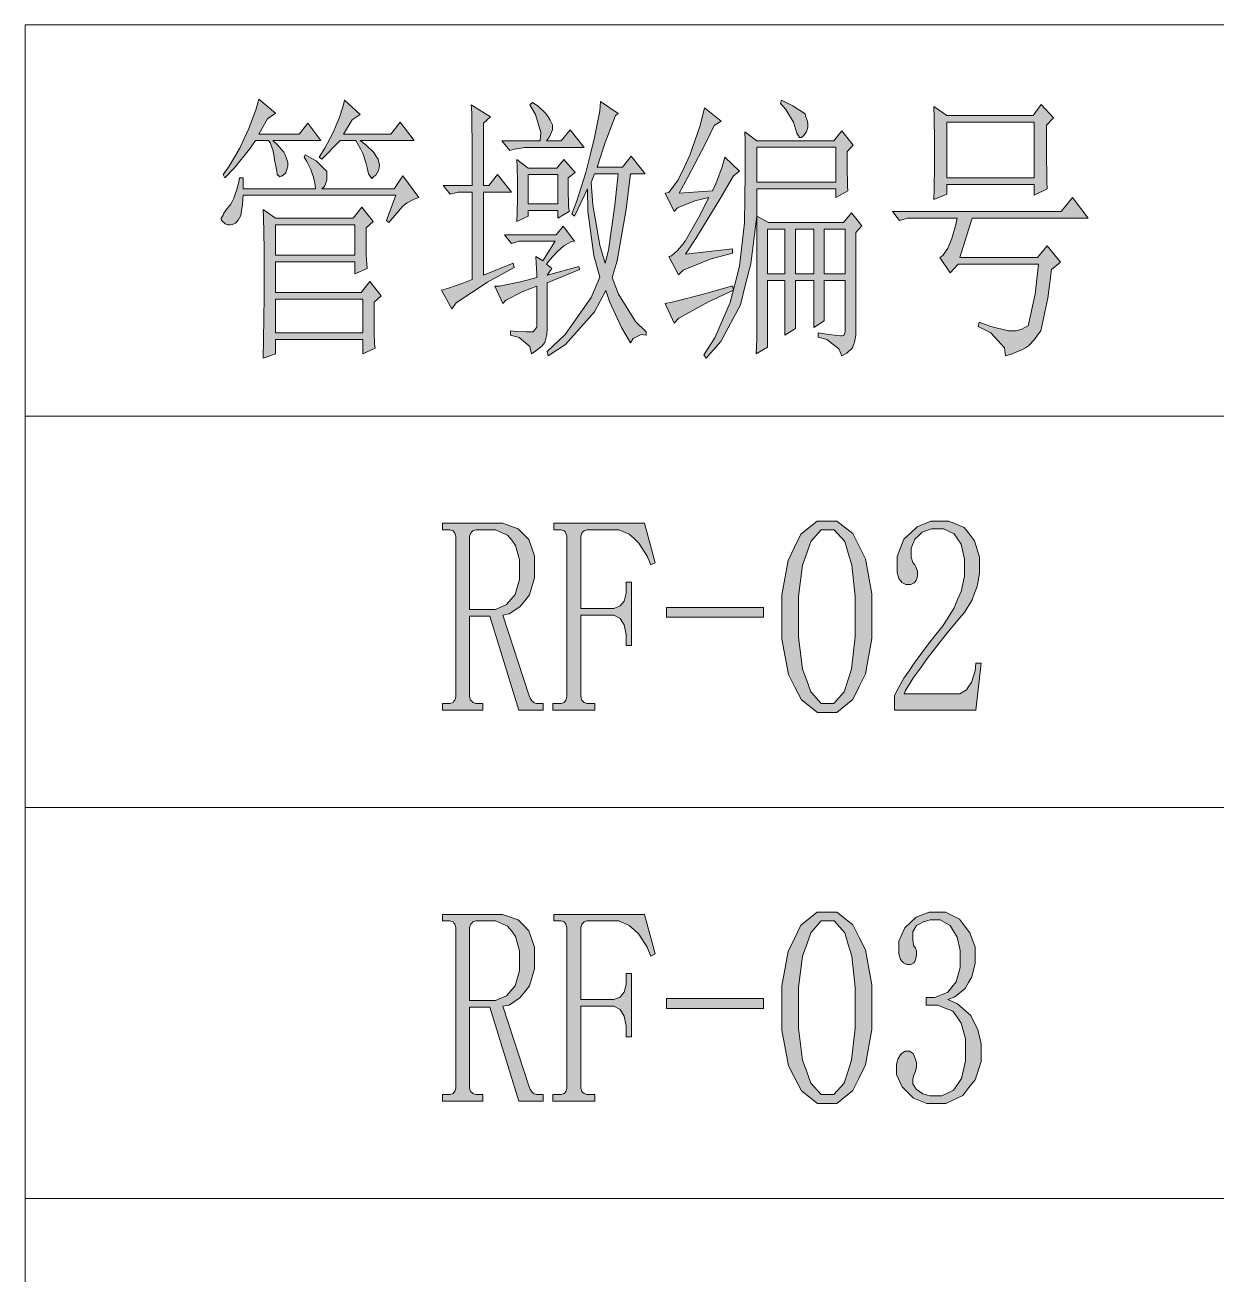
# Model space of a CAD drawing. Header units: millimetres. Extents: x 0 to 586, y 0 to 414.
# Drawn here: x 419.1 to 446.14, y 340.63 to 368.99 of the extents above; entities that cross this region are included whole.
import ezdxf

# ---------------------------------------------------------------- set-up
doc = ezdxf.new("R2010")
doc.units = ezdxf.units.MM

msp = doc.modelspace()

# ---------------------------------------------------------------- hatches: boundary and pattern name
h = msp.add_hatch(color=0)
h.dxf.hatch_style = 2
h.paths.add_polyline_path([(424.40225, 367.305167), (424.779722, 366.984139), (424.599806, 366.860667), (424.40225, 366.514944), (425.315944, 366.514944), (425.5135, 366.761889), (425.809833, 366.366778), (424.71975, 366.366778), (424.829111, 366.268), (424.966694, 366.105722), (424.998444, 366.042222), (425.026667, 365.98225), (425.058417, 365.869361), (425.058417, 365.819972), (425.058417, 365.784694), (425.040778, 365.710611), (425.026667, 365.671806), (425.012556, 365.636528), (424.956111, 365.580083), (424.917306, 365.558917), (424.8785, 365.541278), (424.822056, 365.597722), (424.807944, 365.671806), (424.793833, 365.745889), (424.758556, 365.932861), (424.740917, 366.042222), (424.71975, 366.155111), (424.659778, 366.317389), (424.620972, 366.366778), (424.324639, 366.366778), (424.194111, 366.169222), (423.848389, 365.745889), (423.629667, 365.523639), (423.590861, 365.597722), (423.728444, 365.784694), (423.971861, 366.193917), (424.074167, 366.416167), (424.18, 366.638417), (424.342278, 367.082917)])
h = msp.add_hatch(color=0)
h.dxf.hatch_style = 2
h.paths.add_polyline_path([(426.346056, 367.280472), (426.702361, 366.959444), (426.522444, 366.835972), (426.324889, 366.514944), (427.397333, 366.514944), (427.612528, 366.786583), (427.930028, 366.366778), (426.702361, 366.366778), (426.832889, 366.268), (427.009278, 366.095139), (427.058667, 366.017528), (427.108056, 365.943444), (427.143333, 365.809389), (427.129222, 365.745889), (427.115111, 365.685917), (427.055139, 365.583611), (427.009278, 365.548333), (426.963417, 365.509528), (426.889333, 365.611833), (426.861111, 365.745889), (426.832889, 365.869361), (426.772917, 366.056333), (426.741167, 366.119833), (426.712944, 366.179806), (426.642389, 366.303278), (426.603583, 366.366778), (426.247278, 366.366778), (426.137917, 366.253889), (425.929778, 366.042222), (425.831, 365.943444), (425.771028, 365.992833), (425.898028, 366.193917), (426.092056, 366.550222), (426.155556, 366.7125), (426.222583, 366.874778), (426.314306, 367.157)])
h = msp.add_hatch(color=0)
h.dxf.hatch_style = 2
h.paths.add_polyline_path([(429.912639, 366.359722), (430.787528, 366.359722), (430.798111, 366.546694), (430.678167, 366.955917), (430.547639, 367.178167), (430.607611, 367.227556), (430.738139, 367.142889), (430.914528, 366.980611), (430.963917, 366.906528), (431.013306, 366.832444), (431.062694, 366.719556), (431.062694, 366.68075), (431.062694, 366.606667), (430.995667, 366.447917), (430.925111, 366.359722), (431.263778, 366.359722), (431.461333, 366.606667), (431.778833, 366.211556), (430.568806, 366.211556), (430.438278, 366.211556), (430.201917, 366.17275), (430.092556, 366.137472)])
h = msp.add_hatch(color=0)
h.paths.add_polyline_path([(431.856444, 365.273167), (431.560111, 364.652278), (431.500139, 364.701667), (431.6095, 364.973306), (431.817639, 365.643583), (431.916417, 366.038694), (432.015194, 366.437333), (432.135139, 367.044111), (432.152778, 367.25225), (432.551417, 366.980611), (432.491444, 366.931222), (432.255083, 366.324444), (432.075167, 365.763528), (432.650194, 365.763528), (432.84775, 366.014), (433.16525, 365.615361), (432.830111, 365.615361), (432.738389, 364.811028), (432.53025, 363.636278), (432.413833, 363.262333), (432.562, 362.881333), (432.946528, 362.260444), (433.186417, 362.027611), (433.186417, 361.95), (433.077056, 361.964111), (432.897139, 361.875917), (432.830111, 361.777139), (432.629028, 362.126389), (432.353861, 362.719056), (432.272722, 362.966), (432.015194, 362.482694), (431.362556, 361.741861), (430.963917, 361.480806), (430.946278, 361.579583), (431.351972, 361.964111), (431.944639, 362.80725), (432.135139, 363.265861), (432.004611, 363.75975), (431.867028, 364.765167)])
h.paths.add_polyline_path([(432.015194, 365.615361), (431.937583, 365.417806), (431.976389, 364.909806), (432.135139, 363.992583), (432.255083, 363.583361), (432.332694, 363.879694), (432.480861, 364.899222), (432.551417, 365.615361)])
h = msp.add_hatch(color=0)
h.dxf.hatch_style = 2
h.paths.add_polyline_path([(436.259111, 367.280472), (436.516639, 367.157), (436.795333, 366.970028), (436.812972, 366.906528), (436.834139, 366.846556), (436.851778, 366.758361), (436.851778, 366.733667), (436.851778, 366.673694), (436.823556, 366.567861), (436.795333, 366.525528), (436.763583, 366.479667), (436.714194, 366.437333), (436.693028, 366.437333), (436.664806, 366.437333), (436.604833, 366.536111), (436.576611, 366.634889), (436.527222, 366.783056), (436.357889, 367.068806), (436.237944, 367.206389)])
h = msp.add_hatch(color=0)
h.dxf.hatch_style = 2
h.paths.add_polyline_path([(429.496361, 363.31525), (430.170167, 363.586889), (430.191333, 363.488111), (429.588083, 363.152972), (428.882528, 362.683778), (428.78375, 362.546194), (428.547389, 362.969528), (428.706139, 363.018917), (429.051861, 363.142389), (429.238833, 363.216472), (429.238833, 365.199083), (428.921333, 365.199083), (428.744944, 365.149694), (428.586194, 365.34725), (429.238833, 365.34725), (429.238833, 366.0775), (429.231778, 366.994722), (429.221194, 367.178167), (429.655111, 366.906528), (429.496361, 366.758361), (429.496361, 365.34725), (429.616306, 365.34725), (429.813861, 365.594194), (430.131361, 365.199083), (429.496361, 365.199083)])
h = msp.add_hatch(color=0)
h.dxf.hatch_style = 2
h.paths.add_polyline_path([(433.937833, 365.174389), (434.692778, 365.223778), (434.770389, 365.386056), (434.9115, 365.770583), (434.971472, 365.992833), (435.306611, 365.671806), (435.169028, 365.5695), (434.862111, 365.040333), (434.315306, 364.147806), (434.078944, 363.787972), (435.147861, 363.911444), (435.147861, 363.812667), (434.643389, 363.675083), (434.029556, 363.428139), (433.920194, 363.318778), (433.701472, 363.738583), (433.761444, 363.752694), (433.902556, 363.869111), (433.987222, 363.974944), (434.071889, 364.080778), (434.385861, 364.631111), (434.611639, 365.075611), (434.294139, 365.001528), (433.899028, 364.83925), (433.821417, 364.754583), (433.620333, 365.174389), (433.701472, 365.1885), (433.913139, 365.477778), (434.047194, 365.756472), (434.18125, 366.035167), (434.414083, 366.708972), (434.512861, 367.107611), (434.890333, 366.80775), (434.731583, 366.708972), (434.534028, 366.303278), (434.135389, 365.534222)])
h = msp.add_hatch(color=0)
h.paths.add_polyline_path([(442.266917, 366.7125), (442.266917, 366.151583), (442.273972, 365.435444), (442.284556, 365.273167), (441.988222, 365.125), (441.988222, 365.371944), (440.005611, 365.371944), (440.005611, 365.149694), (439.709278, 365.026222), (439.719861, 365.273167), (439.726917, 365.798806), (439.726917, 366.081028), (439.726917, 366.359722), (439.719861, 366.885361), (439.709278, 367.135833), (440.005611, 366.93475), (441.967056, 366.93475), (442.146972, 367.181694), (442.425667, 366.885361)])
h.paths.add_polyline_path([(440.005611, 366.786583), (440.005611, 365.520111), (441.988222, 365.520111), (441.988222, 366.786583)])
h = msp.add_hatch(color=0)
h.paths.add_polyline_path([(434.495222, 361.5055), (434.742167, 361.890028), (435.094944, 362.690833), (435.19725, 363.103583), (435.303083, 363.519861), (435.415972, 364.500583), (435.426556, 365.0615), (435.437139, 365.625944), (435.437139, 366.377361), (435.426556, 366.560806), (435.701722, 366.36325), (437.447972, 366.36325), (437.627889, 366.5855), (437.885417, 366.264472), (437.744306, 366.116306), (437.744306, 365.781167), (437.754889, 365.336667), (437.765472, 365.223778), (437.486778, 365.075611), (437.486778, 365.273167), (435.701722, 365.273167), (435.694667, 364.655806), (435.564139, 363.56925), (435.444194, 363.107111), (435.327778, 362.641444), (434.87975, 361.805361), (434.551667, 361.431417)])
h.paths.add_polyline_path([(435.701722, 366.215083), (435.701722, 365.424861), (437.486778, 365.424861), (437.486778, 366.215083)])
h = msp.add_hatch(color=0)
h.dxf.hatch_style = 2
h.paths.add_polyline_path([(427.298556, 364.5535), (427.51375, 365.125), (424.045944, 365.125), (424.035361, 364.923917), (423.996556, 364.669917), (423.964806, 364.617), (423.936583, 364.560556), (423.873083, 364.49), (423.837806, 364.479417), (423.802528, 364.465306), (423.749611, 364.454722), (423.728444, 364.454722), (423.700222, 364.454722), (423.64025, 364.479417), (423.6085, 364.504111), (423.580278, 364.528806), (423.548528, 364.578194), (423.548528, 364.602889), (423.590861, 364.676972), (423.6085, 364.715778), (423.679056, 364.814556), (423.728444, 364.874528), (423.76725, 364.923917), (423.837806, 365.0615), (423.866028, 365.149694), (423.897778, 365.234361), (423.947167, 365.421333), (423.964806, 365.520111), (424.045944, 365.520111), (424.045944, 365.273167), (425.689889, 365.273167), (425.682833, 365.357833), (425.6405, 365.534222), (425.612278, 365.618889), (425.580528, 365.707083), (425.492333, 365.890528), (425.432361, 365.992833), (425.453528, 366.042222), (425.700472, 365.904639), (425.947417, 365.668278), (425.947417, 365.5695), (425.947417, 365.470722), (425.890972, 365.322556), (425.831, 365.273167), (427.474944, 365.273167), (427.6725, 365.5695), (428.032333, 365.075611), (427.922972, 365.036806), (427.764222, 364.955667), (427.714833, 364.913333), (427.665444, 364.871), (427.485528, 364.666389), (427.355, 364.504111)])
h = msp.add_hatch(color=0)
h.paths.add_polyline_path([(430.251306, 364.528806), (430.261889, 364.715778), (430.272472, 365.075611), (430.272472, 365.248472), (430.272472, 365.421333), (430.261889, 365.767056), (430.251306, 365.939917), (430.508833, 365.742361), (431.161472, 365.742361), (431.320222, 365.939917), (431.57775, 365.643583), (431.422528, 365.520111), (431.422528, 365.273167), (431.429583, 364.888639), (431.440167, 364.754583), (431.182639, 364.602889), (431.182639, 364.779278), (430.508833, 364.779278), (430.508833, 364.652278)])
h.paths.add_polyline_path([(430.508833, 365.594194), (430.508833, 364.927444), (431.182639, 364.927444), (431.182639, 365.594194)])
h = msp.add_hatch(color=0)
h.dxf.hatch_style = 2
h.paths.add_polyline_path([(442.383333, 363.438722), (442.295139, 362.793139), (442.136389, 362.052306), (442.065833, 361.953528), (441.998806, 361.851222), (441.857694, 361.710111), (441.790667, 361.667778), (441.720111, 361.625444), (441.490806, 361.530194), (441.335583, 361.480806), (441.314417, 361.667778), (441.0075, 362.002917), (440.718222, 362.151083), (440.739389, 362.249861), (441.0075, 362.151083), (441.402611, 362.052306), (441.533139, 362.052306), (441.582528, 362.052306), (441.706, 362.087583), (441.780083, 362.126389), (441.854167, 362.161667), (442.009389, 362.881333), (442.087, 363.562194), (440.263139, 363.562194), (440.083222, 363.364639), (439.846861, 363.710361), (439.917417, 363.75975), (440.030306, 363.922028), (440.076167, 364.034917), (440.1185, 364.144278), (440.203167, 364.430028), (440.241972, 364.602889), (439.113083, 364.602889), (438.936694, 364.5535), (438.777944, 364.754583), (442.602056, 364.754583), (442.859583, 365.075611), (443.215889, 364.602889), (440.580639, 364.602889), (440.301944, 363.710361), (442.065833, 363.710361), (442.284556, 363.982), (442.584417, 363.611583)])
h = msp.add_hatch(color=0)
h.paths.add_polyline_path([(427.019861, 362.697889), (427.019861, 362.560306), (427.019861, 362.281611), (427.019861, 362.1405), (427.019861, 361.995861), (427.030444, 361.755972), (427.041028, 361.657194), (426.762333, 361.530194), (426.762333, 361.85475), (424.779722, 361.85475), (424.779722, 361.530194), (424.501028, 361.431417), (424.511611, 361.85475), (424.522194, 362.821361), (424.522194, 363.368167), (424.522194, 363.911444), (424.511611, 364.631111), (424.501028, 364.803972), (424.779722, 364.606417), (426.543611, 364.606417), (426.741167, 364.853361), (426.998694, 364.532333), (426.839944, 364.384167), (426.839944, 363.88675), (426.839944, 363.777389), (426.850528, 363.565722), (426.861111, 363.466944), (426.582417, 363.343472), (426.582417, 363.615111), (424.779722, 363.615111), (424.779722, 362.920139), (426.723528, 362.920139), (426.921083, 363.170611), (427.178611, 362.846056)])
h.paths.add_polyline_path([(424.779722, 362.771972), (424.779722, 362.002917), (426.762333, 362.002917), (426.762333, 362.771972)])
h.paths.add_polyline_path([(424.779722, 364.45825), (424.779722, 363.763278), (426.582417, 363.763278), (426.582417, 364.45825)])
h = msp.add_hatch(color=0)
h.paths.add_polyline_path([(437.091667, 362.002917), (437.328028, 361.964111), (437.603194, 361.935889), (437.634944, 361.939417), (437.670222, 361.946472), (437.7055, 362.027611), (437.7055, 362.101694), (437.7055, 363.195306), (437.22925, 363.195306), (437.22925, 362.278083), (436.992889, 362.126389), (436.992889, 363.195306), (436.576611, 363.195306), (436.576611, 362.101694), (436.336722, 361.953528), (436.336722, 363.195306), (435.941611, 363.195306), (435.941611, 361.681889), (435.684083, 361.530194), (435.694667, 361.865333), (435.701722, 362.472111), (435.701722, 362.747278), (435.701722, 364.355944), (435.701722, 364.652278), (435.962778, 364.504111), (437.666694, 364.504111), (437.843083, 364.726361), (438.082972, 364.430028), (437.945389, 364.281861), (437.945389, 362.052306), (437.945389, 361.953528), (437.917167, 361.79125), (437.892472, 361.731278), (437.867778, 361.667778), (437.73725, 361.544306), (437.627889, 361.480806), (437.557333, 361.643083), (437.289222, 361.85475), (437.091667, 361.904139)])
h.paths.add_polyline_path([(437.22925, 364.355944), (437.22925, 363.343472), (437.7055, 363.343472), (437.7055, 364.355944)])
h.paths.add_polyline_path([(436.576611, 364.355944), (436.576611, 363.343472), (436.992889, 363.343472), (436.992889, 364.355944)])
h.paths.add_polyline_path([(435.941611, 364.355944), (435.941611, 363.343472), (436.336722, 363.343472), (436.336722, 364.355944)])
h = msp.add_hatch(color=0)
h.dxf.hatch_style = 2
h.paths.add_polyline_path([(430.113722, 362.052306), (430.251306, 362.038194), (430.470028, 362.027611), (430.547639, 362.027611), (430.628778, 362.027611), (430.706389, 362.136972), (430.706389, 362.249861), (430.706389, 363.064778), (430.388889, 362.941306), (430.004361, 362.74375), (429.933806, 362.669667), (429.753889, 363.064778), (429.86325, 363.064778), (430.3395, 363.163556), (430.706389, 363.262333), (430.706389, 363.350528), (430.695806, 363.586889), (430.68875, 363.735056), (430.8475, 363.636278), (431.122667, 364.080778), (430.311278, 364.080778), (430.131361, 364.031389), (429.972611, 364.228944), (431.143833, 364.228944), (431.302583, 364.4265), (431.560111, 364.080778), (431.478972, 364.070194), (431.320222, 363.982), (431.242611, 363.907917), (431.161472, 363.833833), (431.00625, 363.660972), (430.925111, 363.562194), (431.045056, 363.463417), (430.946278, 363.31525), (431.658889, 363.512806), (431.680056, 363.438722), (430.946278, 363.138861), (430.946278, 362.101694), (430.935694, 361.964111), (430.889833, 361.784194), (430.854556, 361.741861), (430.822806, 361.699528), (430.68875, 361.593694), (430.586444, 361.530194), (430.547639, 361.692472), (430.311278, 361.900611), (430.113722, 361.953528)])
h = msp.add_hatch(color=0)
h.dxf.hatch_style = 2
h.paths.add_polyline_path([(433.620333, 362.673194), (433.779083, 362.697889), (434.544611, 362.895444), (435.147861, 363.068306), (435.169028, 362.969528), (434.604583, 362.708472), (433.92725, 362.338056), (433.821417, 362.225167)])
h = msp.add_hatch(color=0)
h.paths.add_polyline_path([(430.653472, 356.693611), (430.653472, 356.446667), (430.544111, 356.062139), (430.43475, 355.928083), (430.325389, 355.7905), (430.078444, 355.628222), (429.937333, 355.603528), (430.533528, 353.769083), (430.554694, 353.719694), (430.600556, 353.652667), (430.62525, 353.635028), (430.649944, 353.613861), (430.702861, 353.596222), (430.734611, 353.596222), (430.851028, 353.596222), (430.851028, 353.444528), (430.297167, 353.444528), (429.641, 355.578833), (429.182389, 355.578833), (429.182389, 353.793778), (429.182389, 353.744389), (429.207083, 353.670306), (429.235306, 353.645611), (429.26, 353.620917), (429.3235, 353.596222), (429.362306, 353.596222), (429.48225, 353.596222), (429.48225, 353.444528), (428.572083, 353.444528), (428.572083, 353.596222), (428.6885, 353.596222), (428.737889, 353.596222), (428.808444, 353.620917), (428.829611, 353.645611), (428.84725, 353.670306), (428.868417, 353.744389), (428.868417, 353.793778), (428.868417, 357.339194), (428.868417, 357.388583), (428.84725, 357.462667), (428.829611, 357.487361), (428.808444, 357.512056), (428.737889, 357.53675), (428.6885, 357.53675), (428.572083, 357.53675), (428.572083, 357.688444), (429.700972, 357.688444), (429.930278, 357.688444), (430.283056, 357.561444), (430.406528, 357.437972), (430.53, 357.3145), (430.653472, 356.944083)])
h.paths.add_polyline_path([(429.182389, 355.730528), (429.619833, 355.730528), (429.771528, 355.730528), (430.018472, 355.839889), (430.11725, 355.952778), (430.216028, 356.065667), (430.314806, 356.411389), (430.314806, 356.644222), (430.314806, 356.855889), (430.226611, 357.183972), (430.138417, 357.300389), (430.046694, 357.416806), (429.771528, 357.53675), (429.581028, 357.53675), (429.362306, 357.53675), (429.3235, 357.53675), (429.26, 357.512056), (429.235306, 357.487361), (429.210611, 357.462667), (429.182389, 357.388583), (429.182389, 357.339194)])
h = msp.add_hatch(color=0)
h.dxf.hatch_style = 2
h.paths.add_polyline_path([(432.02225, 353.596222), (432.02225, 353.444528), (431.06975, 353.444528), (431.06975, 353.596222), (431.210861, 353.596222), (431.26025, 353.596222), (431.327278, 353.620917), (431.348444, 353.645611), (431.369611, 353.670306), (431.38725, 353.744389), (431.38725, 353.793778), (431.38725, 357.339194), (431.38725, 357.388583), (431.369611, 357.462667), (431.348444, 357.487361), (431.327278, 357.512056), (431.26025, 357.53675), (431.210861, 357.53675), (431.090917, 357.53675), (431.090917, 357.688444), (433.151139, 357.688444), (433.391028, 356.788861), (433.29225, 356.743), (433.211111, 356.940556), (433.024139, 357.236889), (432.914778, 357.335667), (432.805417, 357.437972), (432.565528, 357.53675), (432.438528, 357.53675), (431.881139, 357.53675), (431.842333, 357.53675), (431.778833, 357.512056), (431.754139, 357.487361), (431.729444, 357.462667), (431.70475, 357.388583), (431.70475, 357.339194), (431.70475, 355.751694), (432.357389, 355.751694), (432.456167, 355.751694), (432.600806, 355.808139), (432.643139, 355.864583), (432.689, 355.921028), (432.734861, 356.100944), (432.734861, 356.224417), (432.734861, 356.347889), (432.854806, 356.347889), (432.854806, 354.908556), (432.734861, 354.908556), (432.734861, 355.007333), (432.734861, 355.1555), (432.689, 355.37775), (432.643139, 355.451833), (432.600806, 355.525917), (432.456167, 355.6), (432.357389, 355.6), (431.70475, 355.6), (431.70475, 353.793778), (431.70475, 353.744389), (431.729444, 353.670306), (431.754139, 353.645611), (431.778833, 353.620917), (431.842333, 353.596222), (431.881139, 353.596222)])
h = msp.add_hatch(color=0)
h.paths.add_polyline_path([(437.296278, 353.395139), (437.077556, 353.395139), (436.710667, 353.680889), (436.5625, 353.966639), (436.414333, 354.252389), (436.266167, 355.056722), (436.266167, 355.578833), (436.266167, 356.062139), (436.407278, 356.841778), (436.551917, 357.141639), (436.696556, 357.437972), (437.066972, 357.734306), (437.296278, 357.734306), (437.511472, 357.734306), (437.874833, 357.452083), (438.019472, 357.166333), (438.160583, 356.880583), (438.305222, 356.086833), (438.305222, 355.578833), (438.305222, 355.070833), (438.160583, 354.270028), (438.019472, 353.98075), (437.874833, 353.687944), (437.511472, 353.395139)])
h.paths.add_polyline_path([(437.296278, 357.53675), (437.155167, 357.53675), (436.922333, 357.268639), (436.830611, 357.004056), (436.735361, 356.735944), (436.640111, 356.023333), (436.640111, 355.578833), (436.640111, 355.106111), (436.735361, 354.375861), (436.830611, 354.118333), (436.922333, 353.857278), (437.155167, 353.596222), (437.296278, 353.596222), (437.444444, 353.596222), (437.677278, 353.857278), (437.761944, 354.118333), (437.846611, 354.375861), (437.92775, 355.106111), (437.92775, 355.578833), (437.92775, 356.023333), (437.850139, 356.735944), (437.772528, 357.004056), (437.691389, 357.268639), (437.455028, 357.53675)])
h = msp.add_hatch(color=0)
h.dxf.hatch_style = 2
h.paths.add_polyline_path([(440.411306, 356.644222), (440.411306, 356.87), (440.330167, 357.208667), (440.252556, 357.328611), (440.171417, 357.445028), (439.935056, 357.561444), (439.776306, 357.561444), (439.656361, 357.561444), (439.45175, 357.480306), (439.367083, 357.402694), (439.282417, 357.321556), (439.201278, 357.116944), (439.201278, 356.993472), (439.201278, 356.919389), (439.240083, 356.792389), (439.278889, 356.743), (439.307111, 356.693611), (439.338861, 356.594833), (439.338861, 356.545444), (439.338861, 356.485472), (439.314167, 356.390222), (439.289472, 356.358472), (439.264778, 356.33025), (439.190694, 356.2985), (439.141306, 356.2985), (439.081333, 356.2985), (438.989611, 356.340833), (438.954333, 356.383167), (438.919056, 356.429028), (438.883778, 356.570139), (438.883778, 356.668917), (438.883778, 356.929972), (439.031944, 357.325083), (439.180111, 357.462667), (439.331806, 357.60025), (439.645778, 357.734306), (439.815111, 357.734306), (440.055, 357.734306), (440.40425, 357.586139), (440.520667, 357.437972), (440.633556, 357.289806), (440.746444, 356.915861), (440.746444, 356.693611), (440.746444, 356.545444), (440.693528, 356.249111), (440.637083, 356.097417), (440.584167, 355.94925), (440.411306, 355.6635), (440.291361, 355.529444), (440.002083, 355.180194), (439.561111, 354.619278), (439.409417, 354.400556), (439.254194, 354.185361), (439.07075, 353.892556), (439.039, 353.818472), (440.210222, 353.818472), (440.301944, 353.818472), (440.450111, 353.903139), (440.510083, 353.991333), (440.570056, 354.076), (440.647667, 354.337056), (440.668833, 354.509917), (440.78525, 354.509917), (440.668833, 353.444528), (438.823806, 353.444528), (438.823806, 353.769083), (438.873194, 353.881972), (439.035472, 354.167722), (439.151889, 354.340583), (439.264778, 354.513444), (439.568167, 354.922667), (439.755139, 355.159028), (439.924472, 355.367167), (440.171417, 355.765806), (440.252556, 355.952778), (440.330167, 356.136222), (440.411306, 356.485472)])
h = msp.add_hatch(color=0)
h.dxf.hatch_style = 2
h.paths.add_polyline_path([(433.648556, 355.554139), (433.648556, 355.772861), (435.849889, 355.772861), (435.849889, 355.554139)])
h = msp.add_hatch(color=0)
h.paths.add_polyline_path([(430.653472, 347.82125), (430.653472, 347.574306), (430.544111, 347.189778), (430.43475, 347.052194), (430.325389, 346.918139), (430.078444, 346.755861), (429.937333, 346.731167), (430.533528, 344.896722), (430.554694, 344.847333), (430.600556, 344.780306), (430.62525, 344.759139), (430.649944, 344.7415), (430.702861, 344.723861), (430.734611, 344.723861), (430.851028, 344.723861), (430.851028, 344.572167), (430.297167, 344.572167), (429.641, 346.706472), (429.182389, 346.706472), (429.182389, 344.921417), (429.182389, 344.872028), (429.207083, 344.797944), (429.235306, 344.77325), (429.26, 344.748556), (429.3235, 344.723861), (429.362306, 344.723861), (429.48225, 344.723861), (429.48225, 344.572167), (428.572083, 344.572167), (428.572083, 344.723861), (428.6885, 344.723861), (428.737889, 344.723861), (428.808444, 344.748556), (428.829611, 344.77325), (428.84725, 344.797944), (428.868417, 344.872028), (428.868417, 344.921417), (428.868417, 348.463306), (428.868417, 348.512694), (428.84725, 348.586778), (428.829611, 348.611472), (428.808444, 348.639694), (428.737889, 348.664389), (428.6885, 348.664389), (428.572083, 348.664389), (428.572083, 348.812556), (429.700972, 348.812556), (429.930278, 348.812556), (430.283056, 348.689083), (430.406528, 348.565611), (430.53, 348.442139), (430.653472, 348.068194)])
h.paths.add_polyline_path([(429.182389, 346.858167), (429.619833, 346.858167), (429.771528, 346.858167), (430.018472, 346.967528), (430.11725, 347.080417), (430.216028, 347.189778), (430.314806, 347.5355), (430.314806, 347.771861), (430.314806, 347.983528), (430.226611, 348.311611), (430.138417, 348.428028), (430.046694, 348.544444), (429.771528, 348.664389), (429.581028, 348.664389), (429.362306, 348.664389), (429.3235, 348.664389), (429.26, 348.639694), (429.235306, 348.615), (429.210611, 348.590306), (429.182389, 348.512694), (429.182389, 348.463306)])
h = msp.add_hatch(color=0)
h.dxf.hatch_style = 2
h.paths.add_polyline_path([(432.02225, 344.723861), (432.02225, 344.572167), (431.06975, 344.572167), (431.06975, 344.723861), (431.210861, 344.723861), (431.26025, 344.723861), (431.327278, 344.748556), (431.348444, 344.77325), (431.369611, 344.797944), (431.38725, 344.872028), (431.38725, 344.921417), (431.38725, 348.463306), (431.38725, 348.512694), (431.369611, 348.586778), (431.348444, 348.611472), (431.327278, 348.639694), (431.26025, 348.664389), (431.210861, 348.664389), (431.090917, 348.664389), (431.090917, 348.812556), (433.151139, 348.812556), (433.391028, 347.9165), (433.29225, 347.867111), (433.211111, 348.068194), (433.024139, 348.364528), (432.914778, 348.463306), (432.805417, 348.562083), (432.565528, 348.664389), (432.438528, 348.664389), (431.881139, 348.664389), (431.842333, 348.664389), (431.778833, 348.639694), (431.754139, 348.611472), (431.729444, 348.586778), (431.70475, 348.512694), (431.70475, 348.463306), (431.70475, 346.879333), (432.357389, 346.879333), (432.456167, 346.879333), (432.600806, 346.935778), (432.643139, 346.992222), (432.689, 347.045139), (432.734861, 347.225056), (432.734861, 347.348528), (432.734861, 347.472), (432.854806, 347.472), (432.854806, 346.036194), (432.734861, 346.036194), (432.734861, 346.134972), (432.734861, 346.283139), (432.689, 346.505389), (432.643139, 346.579472), (432.600806, 346.653556), (432.456167, 346.727639), (432.357389, 346.727639), (431.70475, 346.727639), (431.70475, 344.921417), (431.70475, 344.872028), (431.729444, 344.797944), (431.754139, 344.77325), (431.778833, 344.748556), (431.842333, 344.723861), (431.881139, 344.723861)])
h = msp.add_hatch(color=0)
h.paths.add_polyline_path([(437.296278, 344.522778), (437.077556, 344.522778), (436.710667, 344.808528), (436.5625, 345.094278), (436.414333, 345.380028), (436.266167, 346.184361), (436.266167, 346.706472), (436.266167, 347.189778), (436.407278, 347.969417), (436.551917, 348.26575), (436.696556, 348.565611), (437.066972, 348.861944), (437.296278, 348.861944), (437.511472, 348.861944), (437.874833, 348.576194), (438.019472, 348.290444), (438.160583, 348.008222), (438.305222, 347.214472), (438.305222, 346.706472), (438.305222, 346.198472), (438.160583, 345.397667), (438.019472, 345.104861), (437.874833, 344.815583), (437.511472, 344.522778)])
h.paths.add_polyline_path([(437.296278, 348.664389), (437.155167, 348.664389), (436.922333, 348.396278), (436.830611, 348.131694), (436.735361, 347.863583), (436.640111, 347.150972), (436.640111, 346.706472), (436.640111, 346.23375), (436.735361, 345.5035), (436.830611, 345.242444), (436.922333, 344.984917), (437.155167, 344.723861), (437.296278, 344.723861), (437.444444, 344.723861), (437.677278, 344.984917), (437.761944, 345.242444), (437.846611, 345.5035), (437.92775, 346.23375), (437.92775, 346.706472), (437.92775, 347.150972), (437.850139, 347.863583), (437.772528, 348.131694), (437.691389, 348.396278), (437.455028, 348.664389)])
h = msp.add_hatch(color=0)
h.dxf.hatch_style = 2
h.paths.add_polyline_path([(440.78525, 345.711639), (440.78525, 345.478806), (440.647667, 345.062528), (440.510083, 344.882611), (440.368972, 344.702694), (439.984444, 344.522778), (439.733972, 344.522778), (439.557583, 344.522778), (439.250667, 344.64625), (439.120139, 344.769722), (438.993139, 344.896722), (438.862611, 345.178944), (438.862611, 345.341222), (438.862611, 345.415306), (438.901417, 345.545833), (438.940222, 345.602278), (438.982556, 345.655194), (439.060167, 345.711639), (439.098972, 345.711639), (439.158944, 345.711639), (439.243611, 345.655194), (439.268306, 345.602278), (439.293, 345.545833), (439.317694, 345.450583), (439.317694, 345.415306), (439.317694, 345.351806), (439.296528, 345.253028), (439.278889, 345.21775), (439.257722, 345.168361), (439.236556, 345.080167), (439.236556, 345.044889), (439.236556, 344.967278), (439.310639, 344.843806), (439.38825, 344.794417), (439.462333, 344.745028), (439.624611, 344.695639), (439.712806, 344.695639), (439.892722, 344.695639), (440.160833, 344.826167), (440.249028, 344.956694), (440.337222, 345.087222), (440.428944, 345.489389), (440.428944, 345.764556), (440.428944, 345.986806), (440.333694, 346.346639), (440.238444, 346.480694), (440.146722, 346.618278), (439.793944, 346.755861), (439.536417, 346.755861), (439.536417, 346.928722), (439.733972, 346.928722), (440.026778, 347.045139), (440.122028, 347.165083), (440.217278, 347.2815), (440.312528, 347.609583), (440.312528, 347.82125), (440.312528, 347.994111), (440.238444, 348.2975), (440.160833, 348.428028), (440.08675, 348.558556), (439.853917, 348.689083), (439.698694, 348.689083), (439.628139, 348.689083), (439.479972, 348.64675), (439.398833, 348.600889), (439.321222, 348.558556), (439.240083, 348.417444), (439.240083, 348.318667), (439.240083, 348.219889), (439.26125, 348.092889), (439.282417, 348.068194), (439.300056, 348.0435), (439.321222, 347.983528), (439.321222, 347.944722), (439.321222, 347.88475), (439.300056, 347.785972), (439.282417, 347.747167), (439.26125, 347.711889), (439.190694, 347.673083), (439.141306, 347.673083), (439.1025, 347.673083), (439.028417, 347.711889), (438.993139, 347.747167), (438.957861, 347.785972), (438.922583, 347.920028), (438.922583, 348.018806), (438.922583, 348.205778), (439.053111, 348.509167), (439.180111, 348.625583), (439.310639, 348.745528), (439.606972, 348.861944), (439.776306, 348.861944), (439.973861, 348.861944), (440.291361, 348.706722), (440.411306, 348.5515), (440.527722, 348.396278), (440.647667, 348.068194), (440.647667, 347.895333), (440.647667, 347.708361), (440.573583, 347.394389), (440.4995, 347.263861), (440.425417, 347.133333), (440.192583, 346.939306), (440.033833, 346.879333), (440.252556, 346.780556), (440.548889, 346.5195), (440.6265, 346.357222), (440.707639, 346.198472), (440.78525, 345.873917)])
h = msp.add_hatch(color=0)
h.dxf.hatch_style = 2
h.paths.add_polyline_path([(433.648556, 346.67825), (433.648556, 346.9005), (435.849889, 346.9005), (435.849889, 346.67825)])

# ---------------------------------------------------------------- linework, layer by layer
at = {"color": 0, "lineweight": 0}
for points in [[(419.1, 368.987917), (419.1, 306.874333)], [(419.1, 368.987917), (524.164278, 368.987917)], [(419.1, 360.112028), (524.164278, 360.112028)], [(419.1, 351.239667), (524.164278, 351.239667)], [(419.1, 342.367306), (524.164278, 342.367306)]]:
    msp.add_lwpolyline(points, dxfattribs=at)
for points in [[(424.40225, 367.305167), (424.779722, 366.984139), (424.599806, 366.860667), (424.40225, 366.514944), (425.315944, 366.514944), (425.5135, 366.761889), (425.809833, 366.366778), (424.71975, 366.366778), (424.829111, 366.268), (424.966694, 366.105722), (424.998444, 366.042222), (425.026667, 365.98225), (425.058417, 365.869361), (425.058417, 365.819972), (425.058417, 365.784694), (425.040778, 365.710611), (425.026667, 365.671806), (425.012556, 365.636528), (424.956111, 365.580083), (424.917306, 365.558917), (424.8785, 365.541278), (424.822056, 365.597722), (424.807944, 365.671806), (424.793833, 365.745889), (424.758556, 365.932861), (424.740917, 366.042222), (424.71975, 366.155111), (424.659778, 366.317389), (424.620972, 366.366778), (424.324639, 366.366778), (424.194111, 366.169222), (423.848389, 365.745889), (423.629667, 365.523639), (423.590861, 365.597722), (423.728444, 365.784694), (423.971861, 366.193917), (424.074167, 366.416167), (424.18, 366.638417), (424.342278, 367.082917)], [(426.346056, 367.280472), (426.702361, 366.959444), (426.522444, 366.835972), (426.324889, 366.514944), (427.397333, 366.514944), (427.612528, 366.786583), (427.930028, 366.366778), (426.702361, 366.366778), (426.832889, 366.268), (427.009278, 366.095139), (427.058667, 366.017528), (427.108056, 365.943444), (427.143333, 365.809389), (427.129222, 365.745889), (427.115111, 365.685917), (427.055139, 365.583611), (427.009278, 365.548333), (426.963417, 365.509528), (426.889333, 365.611833), (426.861111, 365.745889), (426.832889, 365.869361), (426.772917, 366.056333), (426.741167, 366.119833), (426.712944, 366.179806), (426.642389, 366.303278), (426.603583, 366.366778), (426.247278, 366.366778), (426.137917, 366.253889), (425.929778, 366.042222), (425.831, 365.943444), (425.771028, 365.992833), (425.898028, 366.193917), (426.092056, 366.550222), (426.155556, 366.7125), (426.222583, 366.874778), (426.314306, 367.157)], [(429.912639, 366.359722), (430.787528, 366.359722), (430.798111, 366.546694), (430.678167, 366.955917), (430.547639, 367.178167), (430.607611, 367.227556), (430.738139, 367.142889), (430.914528, 366.980611), (430.963917, 366.906528), (431.013306, 366.832444), (431.062694, 366.719556), (431.062694, 366.68075), (431.062694, 366.606667), (430.995667, 366.447917), (430.925111, 366.359722), (431.263778, 366.359722), (431.461333, 366.606667), (431.778833, 366.211556), (430.568806, 366.211556), (430.438278, 366.211556), (430.201917, 366.17275), (430.092556, 366.137472)], [(431.856444, 365.273167), (431.560111, 364.652278), (431.500139, 364.701667), (431.6095, 364.973306), (431.817639, 365.643583), (431.916417, 366.038694), (432.015194, 366.437333), (432.135139, 367.044111), (432.152778, 367.25225), (432.551417, 366.980611), (432.491444, 366.931222), (432.255083, 366.324444), (432.075167, 365.763528), (432.650194, 365.763528), (432.84775, 366.014), (433.16525, 365.615361), (432.830111, 365.615361), (432.738389, 364.811028), (432.53025, 363.636278), (432.413833, 363.262333), (432.562, 362.881333), (432.946528, 362.260444), (433.186417, 362.027611), (433.186417, 361.95), (433.077056, 361.964111), (432.897139, 361.875917), (432.830111, 361.777139), (432.629028, 362.126389), (432.353861, 362.719056), (432.272722, 362.966), (432.015194, 362.482694), (431.362556, 361.741861), (430.963917, 361.480806), (430.946278, 361.579583), (431.351972, 361.964111), (431.944639, 362.80725), (432.135139, 363.265861), (432.004611, 363.75975), (431.867028, 364.765167)], [(436.259111, 367.280472), (436.516639, 367.157), (436.795333, 366.970028), (436.812972, 366.906528), (436.834139, 366.846556), (436.851778, 366.758361), (436.851778, 366.733667), (436.851778, 366.673694), (436.823556, 366.567861), (436.795333, 366.525528), (436.763583, 366.479667), (436.714194, 366.437333), (436.693028, 366.437333), (436.664806, 366.437333), (436.604833, 366.536111), (436.576611, 366.634889), (436.527222, 366.783056), (436.357889, 367.068806), (436.237944, 367.206389)], [(429.496361, 363.31525), (430.170167, 363.586889), (430.191333, 363.488111), (429.588083, 363.152972), (428.882528, 362.683778), (428.78375, 362.546194), (428.547389, 362.969528), (428.706139, 363.018917), (429.051861, 363.142389), (429.238833, 363.216472), (429.238833, 365.199083), (428.921333, 365.199083), (428.744944, 365.149694), (428.586194, 365.34725), (429.238833, 365.34725), (429.238833, 366.0775), (429.231778, 366.994722), (429.221194, 367.178167), (429.655111, 366.906528), (429.496361, 366.758361), (429.496361, 365.34725), (429.616306, 365.34725), (429.813861, 365.594194), (430.131361, 365.199083), (429.496361, 365.199083)], [(433.937833, 365.174389), (434.692778, 365.223778), (434.770389, 365.386056), (434.9115, 365.770583), (434.971472, 365.992833), (435.306611, 365.671806), (435.169028, 365.5695), (434.862111, 365.040333), (434.315306, 364.147806), (434.078944, 363.787972), (435.147861, 363.911444), (435.147861, 363.812667), (434.643389, 363.675083), (434.029556, 363.428139), (433.920194, 363.318778), (433.701472, 363.738583), (433.761444, 363.752694), (433.902556, 363.869111), (433.987222, 363.974944), (434.071889, 364.080778), (434.385861, 364.631111), (434.611639, 365.075611), (434.294139, 365.001528), (433.899028, 364.83925), (433.821417, 364.754583), (433.620333, 365.174389), (433.701472, 365.1885), (433.913139, 365.477778), (434.047194, 365.756472), (434.18125, 366.035167), (434.414083, 366.708972), (434.512861, 367.107611), (434.890333, 366.80775), (434.731583, 366.708972), (434.534028, 366.303278), (434.135389, 365.534222)], [(442.266917, 366.7125), (442.266917, 366.151583), (442.273972, 365.435444), (442.284556, 365.273167), (441.988222, 365.125), (441.988222, 365.371944), (440.005611, 365.371944), (440.005611, 365.149694), (439.709278, 365.026222), (439.719861, 365.273167), (439.726917, 365.798806), (439.726917, 366.081028), (439.726917, 366.359722), (439.719861, 366.885361), (439.709278, 367.135833), (440.005611, 366.93475), (441.967056, 366.93475), (442.146972, 367.181694), (442.425667, 366.885361)], [(440.005611, 366.786583), (440.005611, 365.520111), (441.988222, 365.520111), (441.988222, 366.786583)], [(434.495222, 361.5055), (434.742167, 361.890028), (435.094944, 362.690833), (435.19725, 363.103583), (435.303083, 363.519861), (435.415972, 364.500583), (435.426556, 365.0615), (435.437139, 365.625944), (435.437139, 366.377361), (435.426556, 366.560806), (435.701722, 366.36325), (437.447972, 366.36325), (437.627889, 366.5855), (437.885417, 366.264472), (437.744306, 366.116306), (437.744306, 365.781167), (437.754889, 365.336667), (437.765472, 365.223778), (437.486778, 365.075611), (437.486778, 365.273167), (435.701722, 365.273167), (435.694667, 364.655806), (435.564139, 363.56925), (435.444194, 363.107111), (435.327778, 362.641444), (434.87975, 361.805361), (434.551667, 361.431417)], [(435.701722, 366.215083), (435.701722, 365.424861), (437.486778, 365.424861), (437.486778, 366.215083)], [(427.298556, 364.5535), (427.51375, 365.125), (424.045944, 365.125), (424.035361, 364.923917), (423.996556, 364.669917), (423.964806, 364.617), (423.936583, 364.560556), (423.873083, 364.49), (423.837806, 364.479417), (423.802528, 364.465306), (423.749611, 364.454722), (423.728444, 364.454722), (423.700222, 364.454722), (423.64025, 364.479417), (423.6085, 364.504111), (423.580278, 364.528806), (423.548528, 364.578194), (423.548528, 364.602889), (423.590861, 364.676972), (423.6085, 364.715778), (423.679056, 364.814556), (423.728444, 364.874528), (423.76725, 364.923917), (423.837806, 365.0615), (423.866028, 365.149694), (423.897778, 365.234361), (423.947167, 365.421333), (423.964806, 365.520111), (424.045944, 365.520111), (424.045944, 365.273167), (425.689889, 365.273167), (425.682833, 365.357833), (425.6405, 365.534222), (425.612278, 365.618889), (425.580528, 365.707083), (425.492333, 365.890528), (425.432361, 365.992833), (425.453528, 366.042222), (425.700472, 365.904639), (425.947417, 365.668278), (425.947417, 365.5695), (425.947417, 365.470722), (425.890972, 365.322556), (425.831, 365.273167), (427.474944, 365.273167), (427.6725, 365.5695), (428.032333, 365.075611), (427.922972, 365.036806), (427.764222, 364.955667), (427.714833, 364.913333), (427.665444, 364.871), (427.485528, 364.666389), (427.355, 364.504111)], [(430.251306, 364.528806), (430.261889, 364.715778), (430.272472, 365.075611), (430.272472, 365.248472), (430.272472, 365.421333), (430.261889, 365.767056), (430.251306, 365.939917), (430.508833, 365.742361), (431.161472, 365.742361), (431.320222, 365.939917), (431.57775, 365.643583), (431.422528, 365.520111), (431.422528, 365.273167), (431.429583, 364.888639), (431.440167, 364.754583), (431.182639, 364.602889), (431.182639, 364.779278), (430.508833, 364.779278), (430.508833, 364.652278)], [(430.508833, 365.594194), (430.508833, 364.927444), (431.182639, 364.927444), (431.182639, 365.594194)], [(432.015194, 365.615361), (431.937583, 365.417806), (431.976389, 364.909806), (432.135139, 363.992583), (432.255083, 363.583361), (432.332694, 363.879694), (432.480861, 364.899222), (432.551417, 365.615361)], [(442.383333, 363.438722), (442.295139, 362.793139), (442.136389, 362.052306), (442.065833, 361.953528), (441.998806, 361.851222), (441.857694, 361.710111), (441.790667, 361.667778), (441.720111, 361.625444), (441.490806, 361.530194), (441.335583, 361.480806), (441.314417, 361.667778), (441.0075, 362.002917), (440.718222, 362.151083), (440.739389, 362.249861), (441.0075, 362.151083), (441.402611, 362.052306), (441.533139, 362.052306), (441.582528, 362.052306), (441.706, 362.087583), (441.780083, 362.126389), (441.854167, 362.161667), (442.009389, 362.881333), (442.087, 363.562194), (440.263139, 363.562194), (440.083222, 363.364639), (439.846861, 363.710361), (439.917417, 363.75975), (440.030306, 363.922028), (440.076167, 364.034917), (440.1185, 364.144278), (440.203167, 364.430028), (440.241972, 364.602889), (439.113083, 364.602889), (438.936694, 364.5535), (438.777944, 364.754583), (442.602056, 364.754583), (442.859583, 365.075611), (443.215889, 364.602889), (440.580639, 364.602889), (440.301944, 363.710361), (442.065833, 363.710361), (442.284556, 363.982), (442.584417, 363.611583)], [(427.019861, 362.697889), (427.019861, 362.560306), (427.019861, 362.281611), (427.019861, 362.1405), (427.019861, 361.995861), (427.030444, 361.755972), (427.041028, 361.657194), (426.762333, 361.530194), (426.762333, 361.85475), (424.779722, 361.85475), (424.779722, 361.530194), (424.501028, 361.431417), (424.511611, 361.85475), (424.522194, 362.821361), (424.522194, 363.368167), (424.522194, 363.911444), (424.511611, 364.631111), (424.501028, 364.803972), (424.779722, 364.606417), (426.543611, 364.606417), (426.741167, 364.853361), (426.998694, 364.532333), (426.839944, 364.384167), (426.839944, 363.88675), (426.839944, 363.777389), (426.850528, 363.565722), (426.861111, 363.466944), (426.582417, 363.343472), (426.582417, 363.615111), (424.779722, 363.615111), (424.779722, 362.920139), (426.723528, 362.920139), (426.921083, 363.170611), (427.178611, 362.846056)], [(437.091667, 362.002917), (437.328028, 361.964111), (437.603194, 361.935889), (437.634944, 361.939417), (437.670222, 361.946472), (437.7055, 362.027611), (437.7055, 362.101694), (437.7055, 363.195306), (437.22925, 363.195306), (437.22925, 362.278083), (436.992889, 362.126389), (436.992889, 363.195306), (436.576611, 363.195306), (436.576611, 362.101694), (436.336722, 361.953528), (436.336722, 363.195306), (435.941611, 363.195306), (435.941611, 361.681889), (435.684083, 361.530194), (435.694667, 361.865333), (435.701722, 362.472111), (435.701722, 362.747278), (435.701722, 364.355944), (435.701722, 364.652278), (435.962778, 364.504111), (437.666694, 364.504111), (437.843083, 364.726361), (438.082972, 364.430028), (437.945389, 364.281861), (437.945389, 362.052306), (437.945389, 361.953528), (437.917167, 361.79125), (437.892472, 361.731278), (437.867778, 361.667778), (437.73725, 361.544306), (437.627889, 361.480806), (437.557333, 361.643083), (437.289222, 361.85475), (437.091667, 361.904139)], [(424.779722, 364.45825), (424.779722, 363.763278), (426.582417, 363.763278), (426.582417, 364.45825)], [(430.113722, 362.052306), (430.251306, 362.038194), (430.470028, 362.027611), (430.547639, 362.027611), (430.628778, 362.027611), (430.706389, 362.136972), (430.706389, 362.249861), (430.706389, 363.064778), (430.388889, 362.941306), (430.004361, 362.74375), (429.933806, 362.669667), (429.753889, 363.064778), (429.86325, 363.064778), (430.3395, 363.163556), (430.706389, 363.262333), (430.706389, 363.350528), (430.695806, 363.586889), (430.68875, 363.735056), (430.8475, 363.636278), (431.122667, 364.080778), (430.311278, 364.080778), (430.131361, 364.031389), (429.972611, 364.228944), (431.143833, 364.228944), (431.302583, 364.4265), (431.560111, 364.080778), (431.478972, 364.070194), (431.320222, 363.982), (431.242611, 363.907917), (431.161472, 363.833833), (431.00625, 363.660972), (430.925111, 363.562194), (431.045056, 363.463417), (430.946278, 363.31525), (431.658889, 363.512806), (431.680056, 363.438722), (430.946278, 363.138861), (430.946278, 362.101694), (430.935694, 361.964111), (430.889833, 361.784194), (430.854556, 361.741861), (430.822806, 361.699528), (430.68875, 361.593694), (430.586444, 361.530194), (430.547639, 361.692472), (430.311278, 361.900611), (430.113722, 361.953528)], [(435.941611, 364.355944), (435.941611, 363.343472), (436.336722, 363.343472), (436.336722, 364.355944)], [(436.576611, 364.355944), (436.576611, 363.343472), (436.992889, 363.343472), (436.992889, 364.355944)], [(437.22925, 364.355944), (437.22925, 363.343472), (437.7055, 363.343472), (437.7055, 364.355944)], [(433.620333, 362.673194), (433.779083, 362.697889), (434.544611, 362.895444), (435.147861, 363.068306), (435.169028, 362.969528), (434.604583, 362.708472), (433.92725, 362.338056), (433.821417, 362.225167)], [(424.779722, 362.771972), (424.779722, 362.002917), (426.762333, 362.002917), (426.762333, 362.771972)], [(430.653472, 356.693611), (430.653472, 356.446667), (430.544111, 356.062139), (430.43475, 355.928083), (430.325389, 355.7905), (430.078444, 355.628222), (429.937333, 355.603528), (430.533528, 353.769083), (430.554694, 353.719694), (430.600556, 353.652667), (430.62525, 353.635028), (430.649944, 353.613861), (430.702861, 353.596222), (430.734611, 353.596222), (430.851028, 353.596222), (430.851028, 353.444528), (430.297167, 353.444528), (429.641, 355.578833), (429.182389, 355.578833), (429.182389, 353.793778), (429.182389, 353.744389), (429.207083, 353.670306), (429.235306, 353.645611), (429.26, 353.620917), (429.3235, 353.596222), (429.362306, 353.596222), (429.48225, 353.596222), (429.48225, 353.444528), (428.572083, 353.444528), (428.572083, 353.596222), (428.6885, 353.596222), (428.737889, 353.596222), (428.808444, 353.620917), (428.829611, 353.645611), (428.84725, 353.670306), (428.868417, 353.744389), (428.868417, 353.793778), (428.868417, 357.339194), (428.868417, 357.388583), (428.84725, 357.462667), (428.829611, 357.487361), (428.808444, 357.512056), (428.737889, 357.53675), (428.6885, 357.53675), (428.572083, 357.53675), (428.572083, 357.688444), (429.700972, 357.688444), (429.930278, 357.688444), (430.283056, 357.561444), (430.406528, 357.437972), (430.53, 357.3145), (430.653472, 356.944083)], [(432.02225, 353.596222), (432.02225, 353.444528), (431.06975, 353.444528), (431.06975, 353.596222), (431.210861, 353.596222), (431.26025, 353.596222), (431.327278, 353.620917), (431.348444, 353.645611), (431.369611, 353.670306), (431.38725, 353.744389), (431.38725, 353.793778), (431.38725, 357.339194), (431.38725, 357.388583), (431.369611, 357.462667), (431.348444, 357.487361), (431.327278, 357.512056), (431.26025, 357.53675), (431.210861, 357.53675), (431.090917, 357.53675), (431.090917, 357.688444), (433.151139, 357.688444), (433.391028, 356.788861), (433.29225, 356.743), (433.211111, 356.940556), (433.024139, 357.236889), (432.914778, 357.335667), (432.805417, 357.437972), (432.565528, 357.53675), (432.438528, 357.53675), (431.881139, 357.53675), (431.842333, 357.53675), (431.778833, 357.512056), (431.754139, 357.487361), (431.729444, 357.462667), (431.70475, 357.388583), (431.70475, 357.339194), (431.70475, 355.751694), (432.357389, 355.751694), (432.456167, 355.751694), (432.600806, 355.808139), (432.643139, 355.864583), (432.689, 355.921028), (432.734861, 356.100944), (432.734861, 356.224417), (432.734861, 356.347889), (432.854806, 356.347889), (432.854806, 354.908556), (432.734861, 354.908556), (432.734861, 355.007333), (432.734861, 355.1555), (432.689, 355.37775), (432.643139, 355.451833), (432.600806, 355.525917), (432.456167, 355.6), (432.357389, 355.6), (431.70475, 355.6), (431.70475, 353.793778), (431.70475, 353.744389), (431.729444, 353.670306), (431.754139, 353.645611), (431.778833, 353.620917), (431.842333, 353.596222), (431.881139, 353.596222)], [(437.296278, 353.395139), (437.077556, 353.395139), (436.710667, 353.680889), (436.5625, 353.966639), (436.414333, 354.252389), (436.266167, 355.056722), (436.266167, 355.578833), (436.266167, 356.062139), (436.407278, 356.841778), (436.551917, 357.141639), (436.696556, 357.437972), (437.066972, 357.734306), (437.296278, 357.734306), (437.511472, 357.734306), (437.874833, 357.452083), (438.019472, 357.166333), (438.160583, 356.880583), (438.305222, 356.086833), (438.305222, 355.578833), (438.305222, 355.070833), (438.160583, 354.270028), (438.019472, 353.98075), (437.874833, 353.687944), (437.511472, 353.395139)], [(440.411306, 356.644222), (440.411306, 356.87), (440.330167, 357.208667), (440.252556, 357.328611), (440.171417, 357.445028), (439.935056, 357.561444), (439.776306, 357.561444), (439.656361, 357.561444), (439.45175, 357.480306), (439.367083, 357.402694), (439.282417, 357.321556), (439.201278, 357.116944), (439.201278, 356.993472), (439.201278, 356.919389), (439.240083, 356.792389), (439.278889, 356.743), (439.307111, 356.693611), (439.338861, 356.594833), (439.338861, 356.545444), (439.338861, 356.485472), (439.314167, 356.390222), (439.289472, 356.358472), (439.264778, 356.33025), (439.190694, 356.2985), (439.141306, 356.2985), (439.081333, 356.2985), (438.989611, 356.340833), (438.954333, 356.383167), (438.919056, 356.429028), (438.883778, 356.570139), (438.883778, 356.668917), (438.883778, 356.929972), (439.031944, 357.325083), (439.180111, 357.462667), (439.331806, 357.60025), (439.645778, 357.734306), (439.815111, 357.734306), (440.055, 357.734306), (440.40425, 357.586139), (440.520667, 357.437972), (440.633556, 357.289806), (440.746444, 356.915861), (440.746444, 356.693611), (440.746444, 356.545444), (440.693528, 356.249111), (440.637083, 356.097417), (440.584167, 355.94925), (440.411306, 355.6635), (440.291361, 355.529444), (440.002083, 355.180194), (439.561111, 354.619278), (439.409417, 354.400556), (439.254194, 354.185361), (439.07075, 353.892556), (439.039, 353.818472), (440.210222, 353.818472), (440.301944, 353.818472), (440.450111, 353.903139), (440.510083, 353.991333), (440.570056, 354.076), (440.647667, 354.337056), (440.668833, 354.509917), (440.78525, 354.509917), (440.668833, 353.444528), (438.823806, 353.444528), (438.823806, 353.769083), (438.873194, 353.881972), (439.035472, 354.167722), (439.151889, 354.340583), (439.264778, 354.513444), (439.568167, 354.922667), (439.755139, 355.159028), (439.924472, 355.367167), (440.171417, 355.765806), (440.252556, 355.952778), (440.330167, 356.136222), (440.411306, 356.485472)], [(429.182389, 355.730528), (429.619833, 355.730528), (429.771528, 355.730528), (430.018472, 355.839889), (430.11725, 355.952778), (430.216028, 356.065667), (430.314806, 356.411389), (430.314806, 356.644222), (430.314806, 356.855889), (430.226611, 357.183972), (430.138417, 357.300389), (430.046694, 357.416806), (429.771528, 357.53675), (429.581028, 357.53675), (429.362306, 357.53675), (429.3235, 357.53675), (429.26, 357.512056), (429.235306, 357.487361), (429.210611, 357.462667), (429.182389, 357.388583), (429.182389, 357.339194)], [(437.296278, 357.53675), (437.155167, 357.53675), (436.922333, 357.268639), (436.830611, 357.004056), (436.735361, 356.735944), (436.640111, 356.023333), (436.640111, 355.578833), (436.640111, 355.106111), (436.735361, 354.375861), (436.830611, 354.118333), (436.922333, 353.857278), (437.155167, 353.596222), (437.296278, 353.596222), (437.444444, 353.596222), (437.677278, 353.857278), (437.761944, 354.118333), (437.846611, 354.375861), (437.92775, 355.106111), (437.92775, 355.578833), (437.92775, 356.023333), (437.850139, 356.735944), (437.772528, 357.004056), (437.691389, 357.268639), (437.455028, 357.53675)], [(433.648556, 355.554139), (433.648556, 355.772861), (435.849889, 355.772861), (435.849889, 355.554139)], [(430.653472, 347.82125), (430.653472, 347.574306), (430.544111, 347.189778), (430.43475, 347.052194), (430.325389, 346.918139), (430.078444, 346.755861), (429.937333, 346.731167), (430.533528, 344.896722), (430.554694, 344.847333), (430.600556, 344.780306), (430.62525, 344.759139), (430.649944, 344.7415), (430.702861, 344.723861), (430.734611, 344.723861), (430.851028, 344.723861), (430.851028, 344.572167), (430.297167, 344.572167), (429.641, 346.706472), (429.182389, 346.706472), (429.182389, 344.921417), (429.182389, 344.872028), (429.207083, 344.797944), (429.235306, 344.77325), (429.26, 344.748556), (429.3235, 344.723861), (429.362306, 344.723861), (429.48225, 344.723861), (429.48225, 344.572167), (428.572083, 344.572167), (428.572083, 344.723861), (428.6885, 344.723861), (428.737889, 344.723861), (428.808444, 344.748556), (428.829611, 344.77325), (428.84725, 344.797944), (428.868417, 344.872028), (428.868417, 344.921417), (428.868417, 348.463306), (428.868417, 348.512694), (428.84725, 348.586778), (428.829611, 348.611472), (428.808444, 348.639694), (428.737889, 348.664389), (428.6885, 348.664389), (428.572083, 348.664389), (428.572083, 348.812556), (429.700972, 348.812556), (429.930278, 348.812556), (430.283056, 348.689083), (430.406528, 348.565611), (430.53, 348.442139), (430.653472, 348.068194)], [(432.02225, 344.723861), (432.02225, 344.572167), (431.06975, 344.572167), (431.06975, 344.723861), (431.210861, 344.723861), (431.26025, 344.723861), (431.327278, 344.748556), (431.348444, 344.77325), (431.369611, 344.797944), (431.38725, 344.872028), (431.38725, 344.921417), (431.38725, 348.463306), (431.38725, 348.512694), (431.369611, 348.586778), (431.348444, 348.611472), (431.327278, 348.639694), (431.26025, 348.664389), (431.210861, 348.664389), (431.090917, 348.664389), (431.090917, 348.812556), (433.151139, 348.812556), (433.391028, 347.9165), (433.29225, 347.867111), (433.211111, 348.068194), (433.024139, 348.364528), (432.914778, 348.463306), (432.805417, 348.562083), (432.565528, 348.664389), (432.438528, 348.664389), (431.881139, 348.664389), (431.842333, 348.664389), (431.778833, 348.639694), (431.754139, 348.611472), (431.729444, 348.586778), (431.70475, 348.512694), (431.70475, 348.463306), (431.70475, 346.879333), (432.357389, 346.879333), (432.456167, 346.879333), (432.600806, 346.935778), (432.643139, 346.992222), (432.689, 347.045139), (432.734861, 347.225056), (432.734861, 347.348528), (432.734861, 347.472), (432.854806, 347.472), (432.854806, 346.036194), (432.734861, 346.036194), (432.734861, 346.134972), (432.734861, 346.283139), (432.689, 346.505389), (432.643139, 346.579472), (432.600806, 346.653556), (432.456167, 346.727639), (432.357389, 346.727639), (431.70475, 346.727639), (431.70475, 344.921417), (431.70475, 344.872028), (431.729444, 344.797944), (431.754139, 344.77325), (431.778833, 344.748556), (431.842333, 344.723861), (431.881139, 344.723861)], [(437.296278, 344.522778), (437.077556, 344.522778), (436.710667, 344.808528), (436.5625, 345.094278), (436.414333, 345.380028), (436.266167, 346.184361), (436.266167, 346.706472), (436.266167, 347.189778), (436.407278, 347.969417), (436.551917, 348.26575), (436.696556, 348.565611), (437.066972, 348.861944), (437.296278, 348.861944), (437.511472, 348.861944), (437.874833, 348.576194), (438.019472, 348.290444), (438.160583, 348.008222), (438.305222, 347.214472), (438.305222, 346.706472), (438.305222, 346.198472), (438.160583, 345.397667), (438.019472, 345.104861), (437.874833, 344.815583), (437.511472, 344.522778)], [(440.78525, 345.711639), (440.78525, 345.478806), (440.647667, 345.062528), (440.510083, 344.882611), (440.368972, 344.702694), (439.984444, 344.522778), (439.733972, 344.522778), (439.557583, 344.522778), (439.250667, 344.64625), (439.120139, 344.769722), (438.993139, 344.896722), (438.862611, 345.178944), (438.862611, 345.341222), (438.862611, 345.415306), (438.901417, 345.545833), (438.940222, 345.602278), (438.982556, 345.655194), (439.060167, 345.711639), (439.098972, 345.711639), (439.158944, 345.711639), (439.243611, 345.655194), (439.268306, 345.602278), (439.293, 345.545833), (439.317694, 345.450583), (439.317694, 345.415306), (439.317694, 345.351806), (439.296528, 345.253028), (439.278889, 345.21775), (439.257722, 345.168361), (439.236556, 345.080167), (439.236556, 345.044889), (439.236556, 344.967278), (439.310639, 344.843806), (439.38825, 344.794417), (439.462333, 344.745028), (439.624611, 344.695639), (439.712806, 344.695639), (439.892722, 344.695639), (440.160833, 344.826167), (440.249028, 344.956694), (440.337222, 345.087222), (440.428944, 345.489389), (440.428944, 345.764556), (440.428944, 345.986806), (440.333694, 346.346639), (440.238444, 346.480694), (440.146722, 346.618278), (439.793944, 346.755861), (439.536417, 346.755861), (439.536417, 346.928722), (439.733972, 346.928722), (440.026778, 347.045139), (440.122028, 347.165083), (440.217278, 347.2815), (440.312528, 347.609583), (440.312528, 347.82125), (440.312528, 347.994111), (440.238444, 348.2975), (440.160833, 348.428028), (440.08675, 348.558556), (439.853917, 348.689083), (439.698694, 348.689083), (439.628139, 348.689083), (439.479972, 348.64675), (439.398833, 348.600889), (439.321222, 348.558556), (439.240083, 348.417444), (439.240083, 348.318667), (439.240083, 348.219889), (439.26125, 348.092889), (439.282417, 348.068194), (439.300056, 348.0435), (439.321222, 347.983528), (439.321222, 347.944722), (439.321222, 347.88475), (439.300056, 347.785972), (439.282417, 347.747167), (439.26125, 347.711889), (439.190694, 347.673083), (439.141306, 347.673083), (439.1025, 347.673083), (439.028417, 347.711889), (438.993139, 347.747167), (438.957861, 347.785972), (438.922583, 347.920028), (438.922583, 348.018806), (438.922583, 348.205778), (439.053111, 348.509167), (439.180111, 348.625583), (439.310639, 348.745528), (439.606972, 348.861944), (439.776306, 348.861944), (439.973861, 348.861944), (440.291361, 348.706722), (440.411306, 348.5515), (440.527722, 348.396278), (440.647667, 348.068194), (440.647667, 347.895333), (440.647667, 347.708361), (440.573583, 347.394389), (440.4995, 347.263861), (440.425417, 347.133333), (440.192583, 346.939306), (440.033833, 346.879333), (440.252556, 346.780556), (440.548889, 346.5195), (440.6265, 346.357222), (440.707639, 346.198472), (440.78525, 345.873917)], [(429.182389, 346.858167), (429.619833, 346.858167), (429.771528, 346.858167), (430.018472, 346.967528), (430.11725, 347.080417), (430.216028, 347.189778), (430.314806, 347.5355), (430.314806, 347.771861), (430.314806, 347.983528), (430.226611, 348.311611), (430.138417, 348.428028), (430.046694, 348.544444), (429.771528, 348.664389), (429.581028, 348.664389), (429.362306, 348.664389), (429.3235, 348.664389), (429.26, 348.639694), (429.235306, 348.615), (429.210611, 348.590306), (429.182389, 348.512694), (429.182389, 348.463306)], [(437.296278, 348.664389), (437.155167, 348.664389), (436.922333, 348.396278), (436.830611, 348.131694), (436.735361, 347.863583), (436.640111, 347.150972), (436.640111, 346.706472), (436.640111, 346.23375), (436.735361, 345.5035), (436.830611, 345.242444), (436.922333, 344.984917), (437.155167, 344.723861), (437.296278, 344.723861), (437.444444, 344.723861), (437.677278, 344.984917), (437.761944, 345.242444), (437.846611, 345.5035), (437.92775, 346.23375), (437.92775, 346.706472), (437.92775, 347.150972), (437.850139, 347.863583), (437.772528, 348.131694), (437.691389, 348.396278), (437.455028, 348.664389)], [(433.648556, 346.67825), (433.648556, 346.9005), (435.849889, 346.9005), (435.849889, 346.67825)]]:
    msp.add_lwpolyline(points, close=True, dxfattribs=at)

doc.saveas('drawing.dxf')
